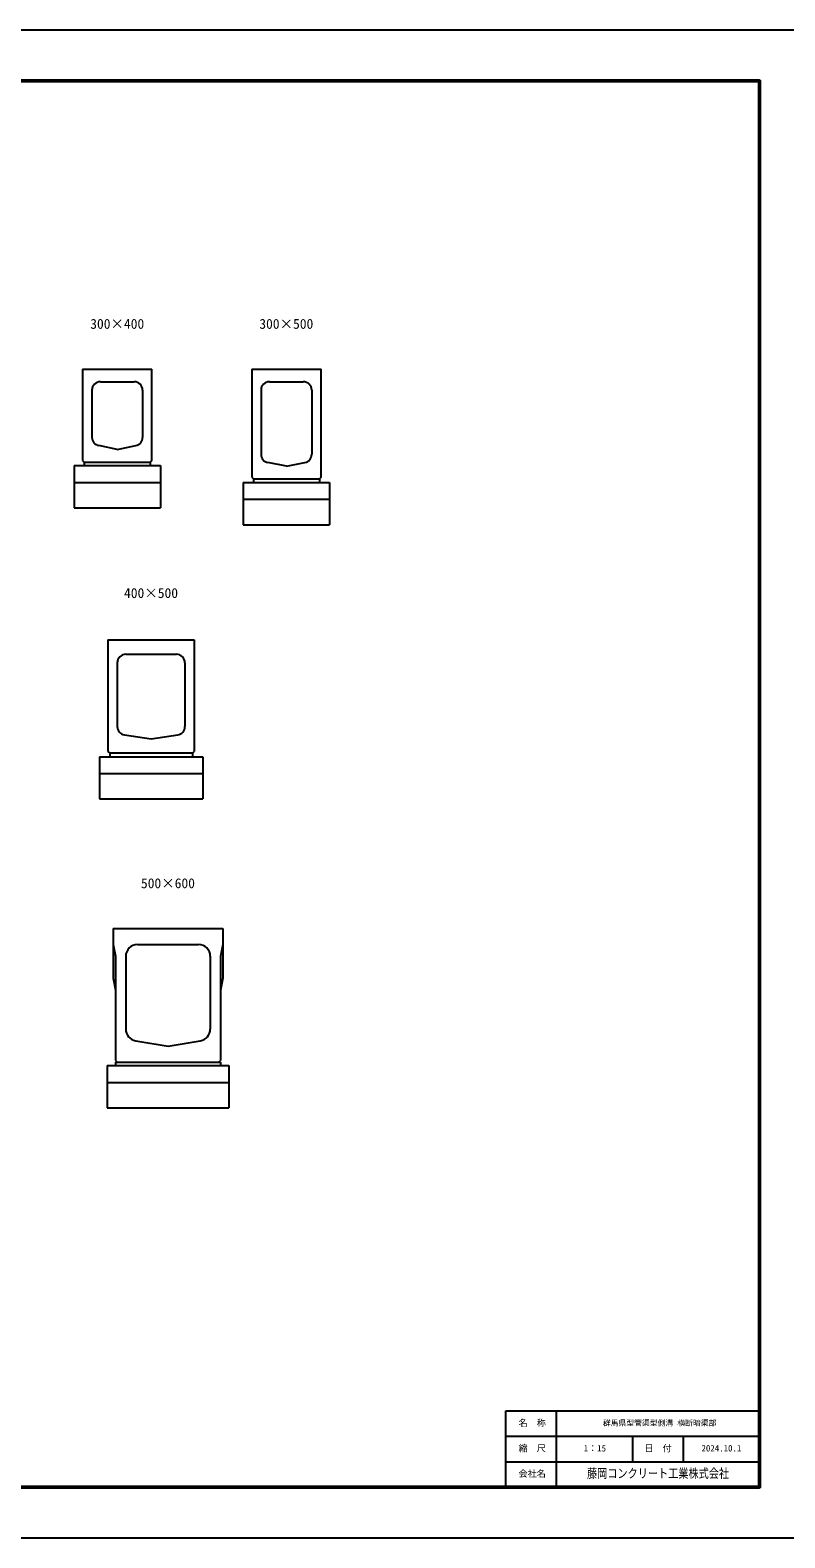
# Model space of a CAD drawing. Units: millimetres, scale not verified. Extents: x -12600 to 12600, y -4455 to 4455.
# Drawn here: x -4614 to -150, y -4455 to 4455 of the extents above; entities that cross this region are included whole.
import ezdxf
from ezdxf.enums import TextEntityAlignment as Align

# ---------------------------------------------------------------- set-up
doc = ezdxf.new("R2010")
doc.units = ezdxf.units.MM
doc.header["$LTSCALE"] = 15
for name, color, linetype, lineweight in [('0-1_Defpoints', 5, 'Continuous', 25), ('0-5_OUTLINE', 3, 'Continuous', 25), ('0-7_TXT', 7, 'Continuous', 25), ('0-8_WAKU', 3, 'Continuous', 25), ('0-9_WAKU-LINE', 7, 'Continuous', 25)]:
    doc.layers.add(name, color=color, linetype=linetype, lineweight=lineweight)
doc.layers.add('0-A_WAKU-TXT', color=7, linetype='Continuous')
doc.styles.add('ＭＳ ゴシック', font='')
doc.styles.get('ＭＳ ゴシック').set_extended_font_data('MS Gothic')

msp = doc.modelspace()

# ---------------------------------------------------------------- linework, layer by layer
at = {"layer": '0-1_Defpoints'}
msp.add_lwpolyline([(-12600, -4455), (0, -4455), (0, 4455), (-12600, 4455)], close=True, dxfattribs=at)
at = {"layer": '0-5_OUTLINE'}
for p, q in [((-4303.12, 2452.51), (-4303.12, 1912.51)), ((-4303.12, 2452.51), (-3893.12, 2452.51)), ((-3893.12, 1912.51), (-3893.12, 2452.51)), ((-3303.12, 2452.51), (-3303.12, 1812.51)), ((-3303.12, 2452.51), (-2893.12, 2452.51)), ((-2893.12, 1812.51), (-2893.12, 2452.51)), ((-4248.12, 2327.51), (-4248.12, 2048.63)), ((-4198.12, 2377.51), (-3998.12, 2377.51)), ((-3948.12, 2327.51), (-3948.12, 2048.5)), ((-3248.12, 2327.51), (-3248.11, 1948.68)), ((-3198.12, 2377.51), (-2998.12, 2377.51)), ((-2948.12, 2327.51), (-2948.12, 1948.5)), ((-4098.12, 1977.51), (-4207.92, 1999.47)), ((-4098.12, 1977.51), (-3988.31, 1999.47)), ((-4353.12, 1882.51), (-3843.12, 1882.51)), ((-4353.12, 1882.51), (-4353.12, 1632.51)), ((-4303.12, 1912.51), (-4293.12, 1902.51)), ((-4293.12, 1902.51), (-3903.12, 1902.51)), ((-4293.12, 1902.51), (-4293.12, 1882.51)), ((-3893.12, 1912.51), (-3903.12, 1902.51)), ((-3903.12, 1902.51), (-3903.12, 1882.51)), ((-3843.12, 1882.51), (-3843.12, 1632.51)), ((-3098.12, 1877.51), (-3207.92, 1899.47)), ((-3098.12, 1877.51), (-2988.31, 1899.47)), ((-4353.12, 1782.51), (-3843.12, 1782.51)), ((-3353.12, 1782.51), (-2843.12, 1782.51)), ((-3353.12, 1782.51), (-3353.12, 1532.51)), ((-3303.12, 1812.51), (-3293.12, 1802.51)), ((-3293.12, 1802.51), (-2903.12, 1802.51)), ((-3293.12, 1802.51), (-3293.12, 1782.51)), ((-2893.12, 1812.51), (-2903.12, 1802.51)), ((-2903.12, 1802.51), (-2903.12, 1782.51)), ((-2843.12, 1782.51), (-2843.12, 1532.51)), ((-4353.12, 1632.51), (-3843.12, 1632.51)), ((-3353.12, 1682.51), (-2843.12, 1682.51)), ((-3353.12, 1532.51), (-2843.12, 1532.51)), ((-4153.12, 851.49), (-4153.12, 191.49)), ((-4153.12, 851.49), (-3643.12, 851.49)), ((-3643.12, 851.49), (-3643.12, 191.49)), ((-4098.12, 716.49), (-4098.12, 339.55)), ((-4048.12, 766.49), (-3748.12, 766.49)), ((-3698.12, 716.49), (-3698.12, 339.55)), ((-4055.53, 290.1), (-3898.12, 266.49)), ((-3898.12, 266.49), (-3740.7, 290.1)), ((-4153.12, 191.49), (-4143.12, 181.49)), ((-3653.12, 181.49), (-4143.12, 181.49)), ((-4143.12, 181.49), (-4143.12, 161.49)), ((-3653.12, 181.49), (-3643.12, 191.49)), ((-3653.12, 181.49), (-3653.12, 161.49)), ((-4203.12, 161.49), (-3593.12, 161.49)), ((-4203.12, 161.49), (-4203.12, -88.51)), ((-3593.12, 161.49), (-3593.12, -88.51)), ((-4203.12, 61.49), (-3593.12, 61.49)), ((-4203.12, -88.51), (-3593.12, -88.51)), ((-4123.12, -853.39), (-3473.12, -853.39)), ((-4123.12, -948.39), (-4108.12, -1018.39)), ((-3978.12, -948.39), (-3618.12, -948.39)), ((-3473.12, -948.39), (-3488.12, -1018.39)), ((-4108.12, -1018.39), (-4108.12, -1633.39)), ((-4048.12, -1018.39), (-4048.12, -1448.7)), ((-3548.12, -1018.39), (-3548.12, -1448.7)), ((-3488.12, -1018.39), (-3488.12, -1633.39)), ((-3989.17, -1517.83), (-3798.12, -1548.39)), ((-3798.12, -1548.39), (-3607.06, -1517.83)), ((-4158.12, -1663.39), (-3438.12, -1663.39)), ((-4158.12, -1663.39), (-4158.12, -1913.39)), ((-4108.12, -1633.39), (-4098.12, -1643.39)), ((-4108.12, -1643.39), (-3488.12, -1643.39)), ((-4108.12, -1643.39), (-4108.12, -1663.39)), ((-3498.12, -1643.39), (-3488.12, -1633.39)), ((-3488.12, -1643.39), (-3488.12, -1663.39)), ((-3438.12, -1663.39), (-3438.12, -1913.39)), ((-4158.12, -1763.39), (-3438.12, -1763.39)), ((-4158.12, -1913.39), (-3438.12, -1913.39))]:
    msp.add_line(p, q, dxfattribs=at)
for points in [[(-4123.12, -853.39), (-4123.12, -1148.39), (-4108.12, -1218.39)], [(-3473.12, -853.39), (-3473.12, -1148.39), (-3488.12, -1218.39)]]:
    msp.add_lwpolyline(points, dxfattribs=at)
for centre, radius, start, end in [((-4198.12, 2327.51), 50, 90, 180.00001), ((-3998.12, 2327.51), 50, 0, 90), ((-3198.12, 2327.51), 50, 90, 180.00001), ((-2998.12, 2327.51), 50, 0, 90), ((-4198.12, 2048.5), 50, 180.05732, 258.69008), ((-3998.12, 2048.5), 50, 281.30993, 0), ((-3198.12, 1948.5), 50, 180.05732, 258.69008), ((-2998.12, 1948.5), 50, 281.30993, 0), ((-4048.12, 716.49), 50, 90, 180), ((-3748.12, 716.49), 50, 0, 90), ((-4048.12, 339.55), 50, 180, 261.46923), ((-3748.12, 339.55), 50, 278.53077, 0), ((-3978.12, -1018.39), 70, 90, 180), ((-3618.12, -1018.39), 70, 0, 90), ((-3978.12, -1448.7), 70, 180, 260.90972), ((-3618.12, -1448.7), 70, 279.09028, 0)]:
    msp.add_arc(centre, radius, start, end, dxfattribs=at)
at = {"layer": '0-8_WAKU'}
for p, q in [((-1800, -3705), (-300, -3705)), ((-1800, -4155), (-1800, -3705))]:
    msp.add_line(p, q, dxfattribs=at)
at = {"layer": '0-8_WAKU', "lineweight": 50}
msp.add_lwpolyline([(-12300, -4155), (-300, -4155), (-300, 4155), (-12300, 4155)], close=True, dxfattribs=at)
at = {"layer": '0-9_WAKU-LINE'}
for p, q in [((-1500, -4155), (-1500, -3705)), ((-1800, -3855), (-300, -3855)), ((-1050, -4005), (-1050, -3855)), ((-750, -4005), (-750, -3855)), ((-1800, -4005), (-300, -4005))]:
    msp.add_line(p, q, dxfattribs=at)

# ---------------------------------------------------------------- texts
at = {"layer": '0-7_TXT', "style": 'ＭＳ ゴシック'}
for s, p in [('300×400', (-4258.12, 2672.51)), ('300×500', (-3258.12, 2672.51)), ('400×500', (-4058.12, 1081.49)), ('500×600', (-3958.12, -633.39))]:
    msp.add_text(s, height=58.65, dxfattribs=at).set_placement(p, align=Align.BOTTOM_LEFT)
at = {"layer": '0-A_WAKU-TXT', "style": 'ＭＳ ゴシック'}
for s, height, p in [('名\u3000称', 38.49, (-1725.07, -3806.25)), ('群馬県型管渠型側溝 横断暗渠部', 32.99, (-1226.25, -3802.5)), ('縮\u3000尺', 38.49, (-1725.07, -3956.25)), ('1：15', 38.49, (-1339.88, -3956.25)), ('日\u3000付', 38.49, (-981.08, -3956.25)), ('2024.10.1', 38.49, (-643.12, -3956.25)), ('会社名', 38.49, (-1725.07, -4106.25))]:
    msp.add_text(s, height=height, dxfattribs=at).set_placement(p, align=Align.BOTTOM_LEFT)
at = {"layer": '0-A_WAKU-TXT', "style": 'ＭＳ ゴシック', "width": 0.8}
msp.add_text('藤岡コンクリート工業株式会社', height=54.99, dxfattribs=at).set_placement((-1320, -4117.5), align=Align.BOTTOM_LEFT)

doc.saveas('drawing.dxf')
